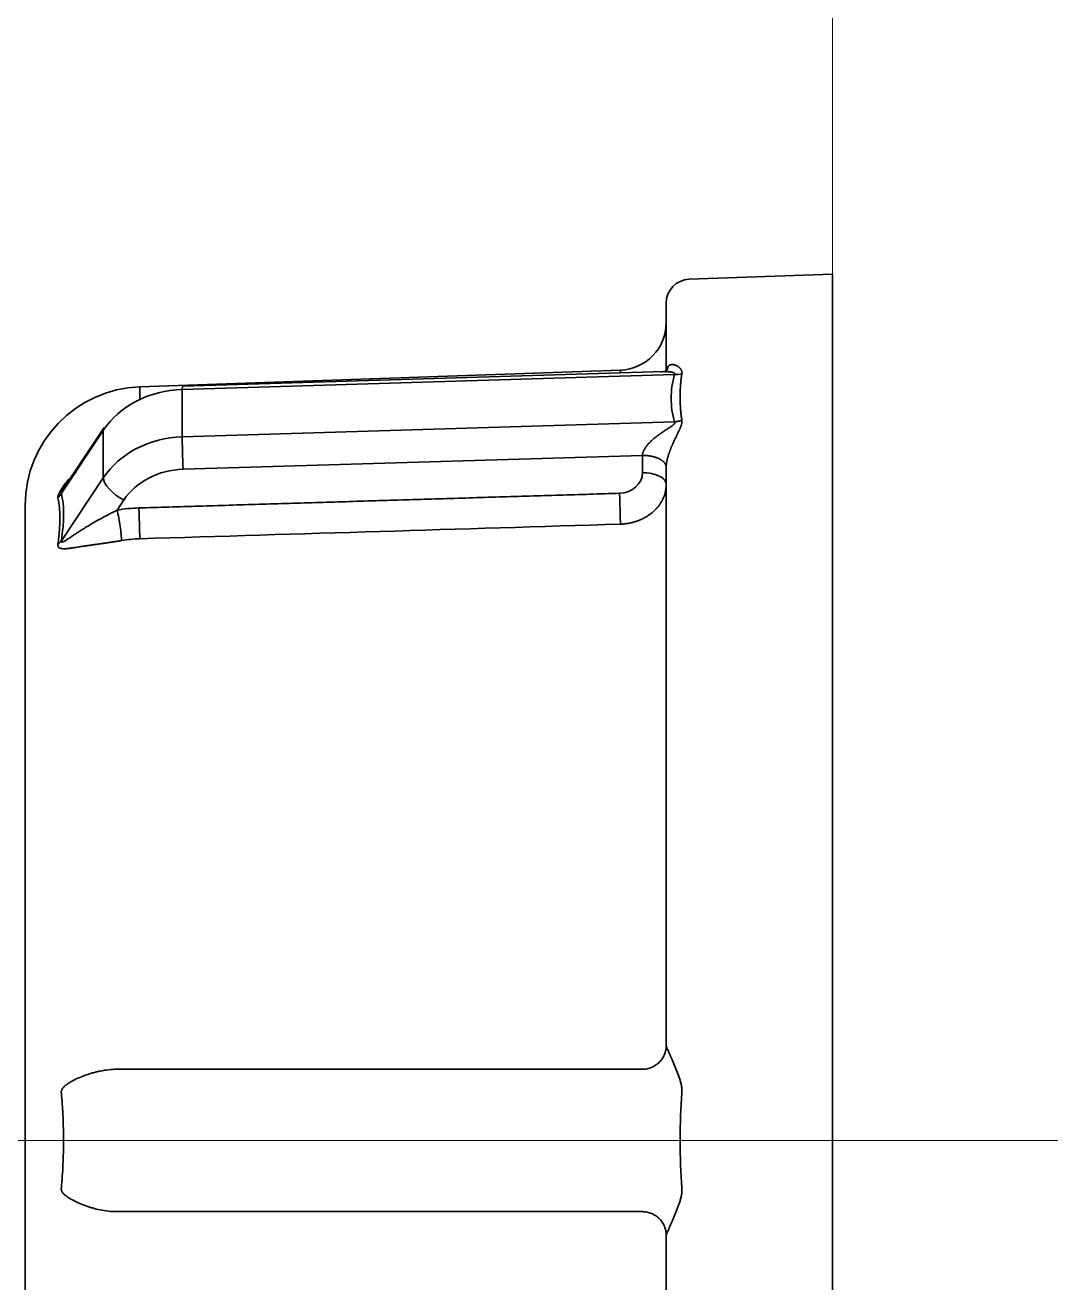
# Model space of a CAD drawing. Extents: x 6336 to 10269, y -393 to 3204.
# Drawn here: x 8161.07 to 8182.67, y 1339.03 to 1365.53 of the extents above; entities that cross this region are included whole.
import ezdxf

# ---------------------------------------------------------------- set-up
doc = ezdxf.new("R2010")
doc.units = 0
doc.header["$LTSCALE"] = 5
doc.layers.get('0').update_dxf_attribs({"linetype": 'CONTINUOUS', "lineweight": 0})
doc.layers.add('1', color=7, linetype='CONTINUOUS', true_color=0xffffff)

msp = doc.modelspace()

# ---------------------------------------------------------------- linework, layer by layer
at = {"color": 4}
for p, q in [((8178.073, 1392.026), (8178.073, 1292.026)), ((8128.073, 1342.026), (8228.073, 1342.026))]:
    msp.add_line(p, q, dxfattribs=at)
at = {"layer": '1', "color": 7, "linetype": 'Continuous', "lineweight": 35}
for p, q in [((8178.073, 1360.276), (8175.055, 1360.171)), ((8178.073, 1323.776), (8178.073, 1360.276)), ((8174.573, 1359.671), (8174.573, 1358.209)), ((8173.608, 1358.257), (8163.486, 1357.904)), ((8174.751, 1358.166), (8164.381, 1357.852)), ((8174.533, 1358.226), (8164.383, 1357.919)), ((8173.608, 1358.257), (8173.608, 1358.198)), ((8163.486, 1357.904), (8163.486, 1357.638)), ((8164.383, 1357.919), (8164.381, 1357.852)), ((8164.381, 1357.852), (8164.381, 1356.852)), ((8164.381, 1356.852), (8174.751, 1357.166)), ((8162.736, 1357.048), (8161.823, 1355.678)), ((8161.835, 1355.662), (8162.719, 1356.987)), ((8162.736, 1357.048), (8162.719, 1356.987)), ((8162.719, 1356.987), (8162.719, 1355.987)), ((8174.073, 1356.462), (8164.398, 1356.169)), ((8174.073, 1356.462), (8174.073, 1356.098)), ((8174.573, 1344.026), (8174.573, 1356.209)), ((8162.719, 1355.987), (8161.835, 1354.661)), ((8163.152, 1355.521), (8163.01, 1355.309)), ((8161.073, 1355.406), (8161.073, 1328.647)), ((8163.085, 1343.526), (8163.01, 1343.526)), ((8163.085, 1343.526), (8163.152, 1343.526)), ((8163.152, 1343.526), (8164.398, 1343.526)), ((8164.398, 1343.526), (8174.073, 1343.526)), ((8163.01, 1340.526), (8163.085, 1340.526)), ((8163.085, 1340.526), (8163.152, 1340.526)), ((8164.398, 1340.526), (8163.152, 1340.526)), ((8174.073, 1340.526), (8164.398, 1340.526)), ((8174.573, 1327.844), (8174.573, 1340.026))]:
    msp.add_line(p, q, dxfattribs=at)
for centre, radius, start, end in [((8175.073, 1359.671), 0.5, 92, 180), ((8173.573, 1359.257), 1, 272, 0), ((8163.573, 1355.406), 2.5, 92, 180)]:
    msp.add_arc(centre, radius, start, end, dxfattribs=at)
for centre, major_axis, ratio, start_param, end_param in [((8164.451, 1356.121), (2, 0), 0.866025, 1.605703, 2.617994), ((8164.451, 1355.121), (-2, 0), 0.866025, -1.53589, -0.523599), ((8164.398, 1356.419), (-0.015, 0.5), 0.01745, 0.523335, 2.094131), ((8164.451, 1354.871), (1.5, 0), 0.866025, 1.605703, 2.617994), ((8173.571, 1356.096), (-0.502, 0), 0.866025, 1.608928, 3.145366), ((8163.152, 1355.771), (-0.416, 0.277), 0.433013, 0.281035, 1.851831), ((8161.402, 1355.878), (0.483, 0.129), 0.931738, -1.000485, -0.759353), ((8159.131, 1351.105), (2.46, 4.919), 0.25, -0.646485, -0.28081), ((8163.573, 1352.774), (2.98, 0), 0.866025, 1.606008, 1.760837), ((8161.401, 1354.878), (-0.495, 0.073), 0.76974, 2.498206, 2.739037)]:
    msp.add_ellipse(centre, major_axis=major_axis, ratio=ratio, start_param=start_param, end_param=end_param, dxfattribs=at)
for points, knots in [([(8174.751, 1358.166), (8174.752, 1358.167), (8174.754, 1358.17), (8174.755, 1358.174), (8174.755, 1358.179), (8174.754, 1358.183), (8174.752, 1358.187), (8174.749, 1358.191), (8174.745, 1358.194), (8174.74, 1358.198), (8174.734, 1358.201), (8174.727, 1358.205), (8174.716, 1358.209), (8174.699, 1358.214), (8174.675, 1358.218), (8174.647, 1358.222), (8174.62, 1358.225), (8174.595, 1358.226), (8174.569, 1358.227), (8174.534, 1358.226), (8174.493, 1358.224), (8174.464, 1358.222), (8174.451, 1358.22)], [0, 0, 0, 0, 0.019467, 0.038875, 0.058495, 0.078591, 0.099408, 0.121167, 0.144061, 0.168257, 0.193896, 0.221096, 0.249957, 0.311815, 0.383683, 0.465873, 0.558591, 0.601487, 0.670996, 0.767119, 0.889855, 1, 1, 1, 1]), ([(8174.615, 1358.34), (8174.61, 1358.306), (8174.593, 1358.261), (8174.554, 1358.23), (8174.539, 1358.222)], [0, 0, 0, 0, 0.610679, 1, 1, 1, 1]), ([(8174.573, 1358.209), (8174.573, 1358.211), (8174.573, 1358.215), (8174.573, 1358.221), (8174.573, 1358.226), (8174.574, 1358.232), (8174.574, 1358.238), (8174.575, 1358.243), (8174.576, 1358.249), (8174.576, 1358.254), (8174.577, 1358.26), (8174.578, 1358.265), (8174.579, 1358.27), (8174.581, 1358.275), (8174.582, 1358.28), (8174.583, 1358.285), (8174.585, 1358.29), (8174.587, 1358.294), (8174.589, 1358.299), (8174.59, 1358.303), (8174.592, 1358.307), (8174.595, 1358.311), (8174.597, 1358.315), (8174.599, 1358.319), (8174.602, 1358.323), (8174.604, 1358.327), (8174.607, 1358.33), (8174.61, 1358.334), (8174.613, 1358.337), (8174.616, 1358.34), (8174.619, 1358.343), (8174.622, 1358.346), (8174.625, 1358.349), (8174.629, 1358.352), (8174.632, 1358.354), (8174.636, 1358.357), (8174.639, 1358.359), (8174.643, 1358.361), (8174.647, 1358.363), (8174.651, 1358.365), (8174.656, 1358.366), (8174.66, 1358.368), (8174.664, 1358.369), (8174.669, 1358.37), (8174.673, 1358.371), (8174.678, 1358.372), (8174.683, 1358.373), (8174.687, 1358.373), (8174.692, 1358.374), (8174.697, 1358.374), (8174.703, 1358.374), (8174.708, 1358.374), (8174.711, 1358.374), (8174.713, 1358.373)], [0, 0, 0, 0, 0.013654, 0.027422, 0.041315, 0.055343, 0.069517, 0.083846, 0.098341, 0.113012, 0.127866, 0.142913, 0.158162, 0.173621, 0.189297, 0.205199, 0.221334, 0.237708, 0.254329, 0.271203, 0.288336, 0.305735, 0.323404, 0.34135, 0.359577, 0.378091, 0.396897, 0.415998, 0.435401, 0.455107, 0.475123, 0.495452, 0.516097, 0.537061, 0.55835, 0.579964, 0.601909, 0.624187, 0.6468, 0.669751, 0.693044, 0.716681, 0.740663, 0.764994, 0.789676, 0.814711, 0.8401, 0.865847, 0.891953, 0.918419, 0.945248, 0.972441, 1, 1, 1, 1]), ([(8174.713, 1358.373), (8174.715, 1358.373), (8174.72, 1358.373), (8174.727, 1358.372), (8174.733, 1358.371), (8174.74, 1358.369), (8174.747, 1358.368), (8174.754, 1358.366), (8174.761, 1358.364), (8174.767, 1358.361), (8174.774, 1358.359), (8174.781, 1358.356), (8174.788, 1358.353), (8174.795, 1358.349), (8174.801, 1358.346), (8174.808, 1358.342), (8174.815, 1358.338), (8174.821, 1358.334), (8174.828, 1358.329), (8174.836, 1358.324), (8174.844, 1358.317), (8174.853, 1358.309), (8174.861, 1358.301), (8174.869, 1358.293), (8174.876, 1358.284), (8174.882, 1358.275), (8174.888, 1358.266), (8174.893, 1358.257), (8174.897, 1358.247), (8174.9, 1358.238), (8174.902, 1358.228), (8174.904, 1358.218), (8174.905, 1358.209), (8174.905, 1358.199), (8174.905, 1358.189), (8174.904, 1358.182), (8174.903, 1358.179)], [0, 0, 0, 0, 0.025194, 0.050444, 0.075752, 0.10112, 0.12655, 0.152044, 0.177602, 0.203227, 0.228921, 0.254685, 0.280521, 0.306431, 0.332416, 0.358477, 0.384617, 0.410837, 0.437139, 0.463524, 0.503498, 0.542512, 0.580583, 0.617728, 0.653966, 0.689317, 0.723804, 0.75745, 0.790283, 0.822331, 0.853623, 0.884193, 0.914077, 0.943312, 0.971938, 1, 1, 1, 1]), ([(8174.903, 1358.179), (8174.902, 1358.172), (8174.899, 1358.157), (8174.896, 1358.134), (8174.892, 1358.111), (8174.889, 1358.088), (8174.886, 1358.065), (8174.884, 1358.041), (8174.881, 1358.017), (8174.879, 1357.992), (8174.877, 1357.968), (8174.875, 1357.942), (8174.873, 1357.917), (8174.872, 1357.891), (8174.87, 1357.865), (8174.869, 1357.839), (8174.868, 1357.812), (8174.868, 1357.785), (8174.867, 1357.757), (8174.867, 1357.73), (8174.867, 1357.695), (8174.867, 1357.653), (8174.868, 1357.605), (8174.869, 1357.558), (8174.871, 1357.511), (8174.874, 1357.465), (8174.877, 1357.42), (8174.881, 1357.376), (8174.886, 1357.332), (8174.891, 1357.289), (8174.897, 1357.246), (8174.901, 1357.218), (8174.903, 1357.204)], [0, 0, 0, 0, 0.023767, 0.047813, 0.072139, 0.096746, 0.121634, 0.146804, 0.172257, 0.197993, 0.224014, 0.25032, 0.276911, 0.303788, 0.330952, 0.358404, 0.386144, 0.414172, 0.44249, 0.471098, 0.499996, 0.549727, 0.598592, 0.646596, 0.693742, 0.740031, 0.785469, 0.830058, 0.873802, 0.916704, 0.958769, 1, 1, 1, 1]), ([(8174.073, 1356.462), (8174.073, 1356.466), (8174.074, 1356.475), (8174.076, 1356.488), (8174.078, 1356.501), (8174.082, 1356.515), (8174.087, 1356.529), (8174.092, 1356.543), (8174.098, 1356.558), (8174.105, 1356.572), (8174.113, 1356.587), (8174.122, 1356.602), (8174.132, 1356.618), (8174.142, 1356.633), (8174.153, 1356.649), (8174.173, 1356.675), (8174.205, 1356.712), (8174.253, 1356.76), (8174.308, 1356.811), (8174.366, 1356.858), (8174.428, 1356.904), (8174.484, 1356.943), (8174.534, 1356.977), (8174.569, 1357), (8174.595, 1357.017), (8174.62, 1357.033), (8174.647, 1357.05), (8174.676, 1357.069), (8174.699, 1357.086), (8174.715, 1357.098), (8174.723, 1357.106), (8174.727, 1357.11), (8174.731, 1357.113), (8174.734, 1357.116), (8174.738, 1357.12), (8174.74, 1357.123), (8174.743, 1357.126), (8174.745, 1357.129), (8174.748, 1357.132), (8174.749, 1357.135), (8174.751, 1357.138), (8174.752, 1357.141), (8174.753, 1357.144), (8174.754, 1357.147), (8174.755, 1357.149), (8174.755, 1357.152), (8174.755, 1357.154), (8174.755, 1357.157), (8174.754, 1357.159), (8174.753, 1357.161), (8174.752, 1357.164), (8174.751, 1357.165), (8174.751, 1357.166)], [0, 0, 0, 0, 0.013508, 0.027194, 0.0411, 0.055267, 0.069734, 0.084537, 0.099711, 0.115286, 0.131293, 0.147757, 0.164703, 0.182154, 0.200131, 0.218653, 0.273154, 0.334865, 0.404004, 0.480725, 0.541811, 0.620938, 0.673242, 0.714195, 0.743796, 0.762045, 0.801571, 0.83659, 0.86719, 0.893501, 0.899742, 0.9058, 0.911681, 0.917391, 0.922934, 0.928316, 0.933545, 0.938627, 0.94357, 0.948382, 0.953073, 0.957654, 0.962133, 0.966523, 0.970836, 0.975085, 0.979282, 0.983443, 0.98758, 0.991709, 0.995844, 1, 1, 1, 1]), ([(8174.903, 1357.204), (8174.904, 1357.202), (8174.904, 1357.199), (8174.905, 1357.193), (8174.905, 1357.187), (8174.905, 1357.181), (8174.905, 1357.175), (8174.905, 1357.168), (8174.905, 1357.162), (8174.904, 1357.155), (8174.903, 1357.149), (8174.902, 1357.142), (8174.901, 1357.135), (8174.899, 1357.128), (8174.898, 1357.12), (8174.896, 1357.113), (8174.894, 1357.105), (8174.891, 1357.098), (8174.889, 1357.09), (8174.886, 1357.082), (8174.883, 1357.074), (8174.88, 1357.065), (8174.877, 1357.057), (8174.874, 1357.048), (8174.87, 1357.039), (8174.866, 1357.03), (8174.862, 1357.021), (8174.858, 1357.012), (8174.854, 1357.002), (8174.849, 1356.992), (8174.844, 1356.982), (8174.839, 1356.972), (8174.832, 1356.957), (8174.823, 1356.938), (8174.811, 1356.914), (8174.799, 1356.889), (8174.787, 1356.864), (8174.774, 1356.839), (8174.762, 1356.814), (8174.75, 1356.788), (8174.737, 1356.762), (8174.725, 1356.736), (8174.717, 1356.718), (8174.713, 1356.709)], [0, 0, 0, 0, 0.014414, 0.028974, 0.043684, 0.058551, 0.073581, 0.088779, 0.104152, 0.119704, 0.13544, 0.151365, 0.167484, 0.183801, 0.200322, 0.217049, 0.233988, 0.251142, 0.268514, 0.286109, 0.303929, 0.321979, 0.34026, 0.358778, 0.377533, 0.39653, 0.41577, 0.435257, 0.454992, 0.474978, 0.495218, 0.515714, 0.536467, 0.583885, 0.63104, 0.677944, 0.724604, 0.77103, 0.817232, 0.86322, 0.909004, 0.954594, 1, 1, 1, 1]), ([(8174.713, 1356.709), (8174.711, 1356.703), (8174.706, 1356.693), (8174.7, 1356.678), (8174.693, 1356.663), (8174.687, 1356.648), (8174.681, 1356.633), (8174.675, 1356.618), (8174.669, 1356.603), (8174.663, 1356.589), (8174.658, 1356.574), (8174.652, 1356.56), (8174.647, 1356.546), (8174.642, 1356.531), (8174.637, 1356.518), (8174.633, 1356.504), (8174.628, 1356.49), (8174.624, 1356.477), (8174.62, 1356.464), (8174.616, 1356.45), (8174.612, 1356.437), (8174.608, 1356.425), (8174.605, 1356.412), (8174.601, 1356.4), (8174.598, 1356.387), (8174.595, 1356.375), (8174.593, 1356.363), (8174.59, 1356.352), (8174.588, 1356.34), (8174.586, 1356.329), (8174.584, 1356.318), (8174.582, 1356.307), (8174.58, 1356.296), (8174.578, 1356.285), (8174.577, 1356.275), (8174.576, 1356.265), (8174.575, 1356.255), (8174.574, 1356.245), (8174.574, 1356.236), (8174.573, 1356.227), (8174.573, 1356.217), (8174.573, 1356.212), (8174.573, 1356.209)], [0, 0, 0, 0, 0.035073, 0.069552, 0.103441, 0.136743, 0.169461, 0.201601, 0.233165, 0.264159, 0.294588, 0.324455, 0.353767, 0.382529, 0.410747, 0.438426, 0.465574, 0.492197, 0.518301, 0.543896, 0.568988, 0.593586, 0.6177, 0.641338, 0.66451, 0.687227, 0.7095, 0.731341, 0.752762, 0.773776, 0.794397, 0.81464, 0.834519, 0.854051, 0.873253, 0.892142, 0.910736, 0.929056, 0.947121, 0.964952, 0.982571, 1, 1, 1, 1]), ([(8174.426, 1356.388), (8174.424, 1356.389), (8174.418, 1356.392), (8174.41, 1356.396), (8174.401, 1356.4), (8174.393, 1356.403), (8174.384, 1356.407), (8174.376, 1356.41), (8174.367, 1356.413), (8174.359, 1356.416), (8174.35, 1356.419), (8174.342, 1356.422), (8174.333, 1356.425), (8174.325, 1356.427), (8174.317, 1356.429), (8174.308, 1356.432), (8174.3, 1356.434), (8174.292, 1356.436), (8174.284, 1356.438), (8174.276, 1356.44), (8174.268, 1356.441), (8174.261, 1356.443), (8174.253, 1356.444), (8174.246, 1356.446), (8174.238, 1356.447), (8174.231, 1356.448), (8174.224, 1356.45), (8174.217, 1356.451), (8174.21, 1356.452), (8174.203, 1356.453), (8174.197, 1356.453), (8174.191, 1356.454), (8174.184, 1356.455), (8174.178, 1356.456), (8174.172, 1356.456), (8174.167, 1356.457), (8174.161, 1356.457), (8174.156, 1356.458), (8174.15, 1356.458), (8174.145, 1356.459), (8174.14, 1356.459), (8174.136, 1356.459), (8174.131, 1356.46), (8174.127, 1356.46), (8174.122, 1356.46), (8174.118, 1356.46), (8174.114, 1356.461), (8174.111, 1356.461), (8174.107, 1356.461), (8174.104, 1356.461), (8174.1, 1356.461), (8174.097, 1356.461), (8174.095, 1356.461), (8174.092, 1356.461), (8174.089, 1356.461), (8174.087, 1356.462), (8174.085, 1356.462), (8174.083, 1356.462), (8174.081, 1356.462), (8174.08, 1356.462), (8174.078, 1356.462), (8174.077, 1356.462), (8174.076, 1356.462), (8174.075, 1356.462), (8174.074, 1356.462), (8174.074, 1356.462), (8174.073, 1356.462), (8174.073, 1356.462), (8174.073, 1356.462)], [0, 0, 0, 0, 0.02978, 0.05911, 0.087989, 0.116419, 0.144399, 0.171928, 0.199008, 0.225637, 0.251816, 0.277545, 0.302824, 0.327653, 0.352032, 0.375961, 0.399439, 0.422468, 0.445046, 0.467175, 0.488853, 0.510081, 0.530859, 0.551187, 0.571065, 0.590493, 0.60947, 0.627998, 0.646075, 0.663703, 0.68088, 0.697607, 0.713884, 0.729711, 0.745088, 0.760015, 0.774491, 0.788518, 0.802094, 0.81522, 0.827897, 0.840123, 0.851899, 0.863225, 0.8741, 0.884526, 0.894502, 0.904027, 0.913102, 0.921728, 0.929903, 0.937628, 0.944903, 0.951728, 0.958102, 0.964027, 0.969502, 0.974526, 0.979101, 0.983225, 0.986899, 0.990124, 0.992898, 0.995222, 0.997097, 0.998521, 0.999497, 1, 1, 1, 1]), ([(8174.573, 1356.209), (8174.573, 1356.209), (8174.573, 1356.209), (8174.573, 1356.21), (8174.573, 1356.212), (8174.573, 1356.213), (8174.573, 1356.215), (8174.573, 1356.218), (8174.572, 1356.22), (8174.572, 1356.223), (8174.572, 1356.227), (8174.571, 1356.23), (8174.571, 1356.234), (8174.57, 1356.239), (8174.569, 1356.243), (8174.567, 1356.248), (8174.565, 1356.253), (8174.563, 1356.259), (8174.561, 1356.265), (8174.558, 1356.271), (8174.555, 1356.278), (8174.551, 1356.284), (8174.546, 1356.291), (8174.541, 1356.299), (8174.535, 1356.306), (8174.529, 1356.314), (8174.521, 1356.322), (8174.513, 1356.33), (8174.504, 1356.338), (8174.494, 1356.346), (8174.482, 1356.355), (8174.47, 1356.363), (8174.457, 1356.371), (8174.442, 1356.38), (8174.432, 1356.385), (8174.426, 1356.388)], [0, 0, 0, 0, 0.002611, 0.00694, 0.012997, 0.020783, 0.0303, 0.041547, 0.054527, 0.069238, 0.085681, 0.103857, 0.123764, 0.145404, 0.168776, 0.19388, 0.220716, 0.249285, 0.279587, 0.31162, 0.345386, 0.380884, 0.418115, 0.457078, 0.497773, 0.540201, 0.58436, 0.630253, 0.677877, 0.727234, 0.778323, 0.831144, 0.885697, 0.941982, 1, 1, 1, 1]), ([(8162.153, 1356.117), (8162.139, 1356.101), (8162.112, 1356.07), (8162.074, 1356.025), (8162.041, 1355.984), (8162.013, 1355.949), (8161.989, 1355.918), (8161.969, 1355.892), (8161.95, 1355.866), (8161.933, 1355.842), (8161.916, 1355.819), (8161.901, 1355.797), (8161.89, 1355.78), (8161.883, 1355.769), (8161.879, 1355.763), (8161.876, 1355.757), (8161.872, 1355.751), (8161.868, 1355.745), (8161.865, 1355.74), (8161.862, 1355.734), (8161.859, 1355.729), (8161.856, 1355.724), (8161.854, 1355.72), (8161.851, 1355.715), (8161.849, 1355.711), (8161.847, 1355.706), (8161.845, 1355.702), (8161.843, 1355.698), (8161.841, 1355.695), (8161.84, 1355.691), (8161.838, 1355.688), (8161.837, 1355.685), (8161.836, 1355.682), (8161.835, 1355.679), (8161.834, 1355.677), (8161.834, 1355.674), (8161.833, 1355.672), (8161.833, 1355.67), (8161.833, 1355.668), (8161.833, 1355.666), (8161.833, 1355.665), (8161.834, 1355.664), (8161.834, 1355.662), (8161.835, 1355.662), (8161.835, 1355.662)], [0, 0, 0, 0, 0.106515, 0.20752, 0.296917, 0.374724, 0.433794, 0.490021, 0.543423, 0.594018, 0.64183, 0.686886, 0.729216, 0.742081, 0.754581, 0.766721, 0.778504, 0.789937, 0.801025, 0.811774, 0.82219, 0.832281, 0.842055, 0.85152, 0.860687, 0.869566, 0.87817, 0.88651, 0.894602, 0.90246, 0.910103, 0.917548, 0.924815, 0.931926, 0.938905, 0.945774, 0.952561, 0.959291, 0.965991, 0.972688, 0.979411, 0.986187, 0.993041, 1, 1, 1, 1]), ([(8161.775, 1355.636), (8161.775, 1355.638), (8161.777, 1355.641), (8161.779, 1355.647), (8161.781, 1355.653), (8161.784, 1355.659), (8161.787, 1355.665), (8161.79, 1355.671), (8161.793, 1355.678), (8161.797, 1355.685), (8161.801, 1355.692), (8161.805, 1355.699), (8161.809, 1355.707), (8161.813, 1355.715), (8161.818, 1355.723), (8161.823, 1355.731), (8161.828, 1355.74), (8161.833, 1355.748), (8161.839, 1355.757), (8161.845, 1355.766), (8161.851, 1355.776), (8161.857, 1355.785), (8161.864, 1355.795), (8161.878, 1355.815), (8161.899, 1355.845), (8161.931, 1355.886), (8161.964, 1355.927), (8161.987, 1355.953), (8161.998, 1355.966)], [0, 0, 0, 0, 0.018261, 0.03694, 0.056055, 0.075619, 0.095648, 0.116155, 0.137152, 0.158651, 0.180663, 0.203197, 0.226264, 0.249872, 0.274029, 0.298743, 0.324021, 0.34987, 0.376297, 0.403306, 0.430905, 0.459097, 0.487888, 0.517283, 0.636143, 0.758225, 0.88379, 1, 1, 1, 1]), ([(8174.573, 1355.848), (8174.573, 1355.839), (8174.573, 1355.822), (8174.571, 1355.797), (8174.569, 1355.772), (8174.566, 1355.747), (8174.562, 1355.722), (8174.557, 1355.698), (8174.551, 1355.674), (8174.545, 1355.651), (8174.538, 1355.628), (8174.53, 1355.605), (8174.521, 1355.582), (8174.512, 1355.56), (8174.502, 1355.538), (8174.491, 1355.517), (8174.48, 1355.496), (8174.469, 1355.476), (8174.456, 1355.456), (8174.443, 1355.436), (8174.43, 1355.417), (8174.416, 1355.399), (8174.402, 1355.38), (8174.387, 1355.363), (8174.372, 1355.346), (8174.357, 1355.329), (8174.341, 1355.312), (8174.324, 1355.297), (8174.308, 1355.281), (8174.291, 1355.266), (8174.274, 1355.252), (8174.257, 1355.238), (8174.239, 1355.225), (8174.221, 1355.212), (8174.203, 1355.199), (8174.185, 1355.187), (8174.167, 1355.176), (8174.148, 1355.165), (8174.13, 1355.154), (8174.111, 1355.144), (8174.092, 1355.134), (8174.074, 1355.125), (8174.055, 1355.116), (8174.036, 1355.107), (8174.017, 1355.099), (8173.998, 1355.092), (8173.979, 1355.084), (8173.961, 1355.077), (8173.942, 1355.071), (8173.923, 1355.065), (8173.905, 1355.059), (8173.886, 1355.054), (8173.868, 1355.049), (8173.849, 1355.044), (8173.831, 1355.04), (8173.813, 1355.036), (8173.795, 1355.033), (8173.777, 1355.029), (8173.759, 1355.026), (8173.742, 1355.024), (8173.724, 1355.021), (8173.707, 1355.019), (8173.69, 1355.017), (8173.673, 1355.016), (8173.657, 1355.014), (8173.64, 1355.013), (8173.624, 1355.013), (8173.613, 1355.012), (8173.608, 1355.012)], [0, 0, 0, 0, 0.019871, 0.039597, 0.059177, 0.078612, 0.097901, 0.117045, 0.136044, 0.154897, 0.173605, 0.192167, 0.210585, 0.228856, 0.246983, 0.264964, 0.2828, 0.30049, 0.318036, 0.335436, 0.35269, 0.3698, 0.386764, 0.403583, 0.420257, 0.436785, 0.453169, 0.469407, 0.4855, 0.501447, 0.51725, 0.532907, 0.54842, 0.563787, 0.579009, 0.594086, 0.609018, 0.623804, 0.638446, 0.652943, 0.667294, 0.681501, 0.695562, 0.709479, 0.72325, 0.736876, 0.750358, 0.763694, 0.776886, 0.789932, 0.802834, 0.815591, 0.828202, 0.840669, 0.852991, 0.865168, 0.8772, 0.889088, 0.90083, 0.912428, 0.923881, 0.93519, 0.946353, 0.957372, 0.968246, 0.978975, 0.98956, 1, 1, 1, 1]), ([(8161.764, 1355.569), (8161.763, 1355.57), (8161.763, 1355.572), (8161.763, 1355.575), (8161.762, 1355.579), (8161.762, 1355.583), (8161.763, 1355.586), (8161.763, 1355.591), (8161.763, 1355.595), (8161.764, 1355.599), (8161.765, 1355.604), (8161.766, 1355.609), (8161.767, 1355.614), (8161.769, 1355.619), (8161.771, 1355.625), (8161.772, 1355.63), (8161.774, 1355.634), (8161.775, 1355.636)], [0, 0, 0, 0, 0.064702, 0.129405, 0.194175, 0.259079, 0.324181, 0.389548, 0.455244, 0.521332, 0.587875, 0.654933, 0.722568, 0.790836, 0.859794, 0.929498, 1, 1, 1, 1]), ([(8161.775, 1354.681), (8161.775, 1354.688), (8161.777, 1354.703), (8161.779, 1354.725), (8161.782, 1354.746), (8161.784, 1354.768), (8161.786, 1354.789), (8161.788, 1354.81), (8161.789, 1354.831), (8161.791, 1354.851), (8161.793, 1354.872), (8161.794, 1354.892), (8161.795, 1354.913), (8161.797, 1354.933), (8161.798, 1354.953), (8161.799, 1354.972), (8161.8, 1354.992), (8161.801, 1355.011), (8161.801, 1355.031), (8161.802, 1355.05), (8161.802, 1355.069), (8161.803, 1355.087), (8161.803, 1355.106), (8161.803, 1355.124), (8161.803, 1355.142), (8161.803, 1355.161), (8161.803, 1355.178), (8161.803, 1355.196), (8161.802, 1355.214), (8161.802, 1355.231), (8161.801, 1355.248), (8161.801, 1355.265), (8161.8, 1355.282), (8161.799, 1355.299), (8161.798, 1355.315), (8161.797, 1355.332), (8161.795, 1355.348), (8161.794, 1355.364), (8161.793, 1355.379), (8161.791, 1355.395), (8161.789, 1355.411), (8161.788, 1355.426), (8161.786, 1355.441), (8161.784, 1355.456), (8161.782, 1355.47), (8161.779, 1355.485), (8161.777, 1355.499), (8161.775, 1355.509), (8161.775, 1355.513)], [0, 0, 0, 0, 0.021779, 0.043552, 0.06532, 0.087084, 0.108843, 0.130598, 0.152348, 0.174095, 0.195839, 0.217578, 0.239315, 0.261049, 0.28278, 0.304509, 0.326236, 0.347961, 0.369684, 0.391405, 0.413126, 0.434845, 0.456564, 0.478282, 0.5, 0.521718, 0.543437, 0.565155, 0.586875, 0.608595, 0.630317, 0.65204, 0.673765, 0.695491, 0.71722, 0.738951, 0.760685, 0.782422, 0.804162, 0.825905, 0.847652, 0.869403, 0.891157, 0.912916, 0.93468, 0.956448, 0.978221, 1, 1, 1, 1]), ([(8173.608, 1355.012), (8173.608, 1355.048), (8173.607, 1355.093), (8173.605, 1355.195), (8173.604, 1355.252), (8173.6, 1355.371), (8173.599, 1355.432), (8173.595, 1355.551), (8173.592, 1355.609), (8173.59, 1355.662)], [0, 0, 0, 0, 0.25, 0.25, 0.5, 0.5, 0.75, 0.75, 1, 1, 1, 1]), ([(8161.835, 1354.661), (8161.834, 1354.659), (8161.834, 1354.655), (8161.833, 1354.65), (8161.833, 1354.646), (8161.834, 1354.642), (8161.835, 1354.639), (8161.838, 1354.636), (8161.84, 1354.635), (8161.844, 1354.634), (8161.848, 1354.634), (8161.853, 1354.634), (8161.858, 1354.636), (8161.865, 1354.638), (8161.872, 1354.641), (8161.879, 1354.644), (8161.892, 1354.651), (8161.913, 1354.663), (8161.942, 1354.68), (8161.975, 1354.7), (8162.006, 1354.721), (8162.036, 1354.74), (8162.063, 1354.758), (8162.091, 1354.777), (8162.123, 1354.798), (8162.157, 1354.821), (8162.194, 1354.846), (8162.233, 1354.872), (8162.272, 1354.897), (8162.308, 1354.919), (8162.339, 1354.939), (8162.365, 1354.955), (8162.391, 1354.97), (8162.417, 1354.986), (8162.443, 1355.001), (8162.468, 1355.016), (8162.493, 1355.031), (8162.519, 1355.045), (8162.543, 1355.059), (8162.568, 1355.073), (8162.592, 1355.087), (8162.616, 1355.1), (8162.64, 1355.114), (8162.664, 1355.126), (8162.687, 1355.139), (8162.71, 1355.152), (8162.732, 1355.164), (8162.754, 1355.176), (8162.776, 1355.187), (8162.798, 1355.199), (8162.819, 1355.21), (8162.84, 1355.221), (8162.86, 1355.232), (8162.88, 1355.242), (8162.9, 1355.252), (8162.919, 1355.262), (8162.938, 1355.272), (8162.957, 1355.282), (8162.975, 1355.291), (8162.993, 1355.3), (8163.004, 1355.306), (8163.01, 1355.309)], [0, 0, 0, 0, 0.004946, 0.009778, 0.014578, 0.019429, 0.024413, 0.029605, 0.035071, 0.040869, 0.047046, 0.053642, 0.06069, 0.068216, 0.076242, 0.084787, 0.093864, 0.120201, 0.149431, 0.181602, 0.216752, 0.239945, 0.264738, 0.291135, 0.319139, 0.348753, 0.38257, 0.416235, 0.449748, 0.48311, 0.504811, 0.526175, 0.547202, 0.567893, 0.588247, 0.608265, 0.627946, 0.647292, 0.666302, 0.684976, 0.703314, 0.721318, 0.738986, 0.756319, 0.773317, 0.789981, 0.80631, 0.822306, 0.837967, 0.853295, 0.86829, 0.882953, 0.897282, 0.91128, 0.924945, 0.93828, 0.951283, 0.963957, 0.9763, 0.988314, 1, 1, 1, 1]), ([(8163.468, 1355.354), (8163.47, 1355.301), (8163.472, 1355.244), (8163.476, 1355.124), (8163.478, 1355.063), (8163.481, 1354.945), (8163.483, 1354.888), (8163.485, 1354.786), (8163.485, 1354.741), (8163.486, 1354.704)], [0, 0, 0, 0, 0.25, 0.25, 0.5, 0.5, 0.75, 0.75, 1, 1, 1, 1]), ([(8161.775, 1354.528), (8161.774, 1354.529), (8161.772, 1354.531), (8161.77, 1354.535), (8161.769, 1354.538), (8161.767, 1354.542), (8161.766, 1354.546), (8161.765, 1354.551), (8161.764, 1354.555), (8161.763, 1354.56), (8161.763, 1354.565), (8161.762, 1354.569), (8161.762, 1354.575), (8161.763, 1354.58), (8161.763, 1354.585), (8161.763, 1354.589), (8161.764, 1354.591)], [0, 0, 0, 0, 0.07549, 0.15007, 0.223806, 0.296765, 0.369019, 0.440639, 0.511699, 0.582276, 0.652447, 0.72229, 0.791886, 0.861315, 0.93066, 1, 1, 1, 1]), ([(8163.104, 1354.666), (8163.098, 1354.666), (8163.087, 1354.664), (8163.07, 1354.661), (8163.053, 1354.658), (8163.036, 1354.655), (8163.018, 1354.652), (8163.001, 1354.65), (8162.984, 1354.647), (8162.967, 1354.644), (8162.95, 1354.641), (8162.933, 1354.639), (8162.916, 1354.636), (8162.898, 1354.633), (8162.881, 1354.631), (8162.864, 1354.628), (8162.847, 1354.626), (8162.83, 1354.623), (8162.812, 1354.621), (8162.795, 1354.618), (8162.778, 1354.616), (8162.761, 1354.613), (8162.744, 1354.61), (8162.727, 1354.608), (8162.71, 1354.606), (8162.692, 1354.603), (8162.675, 1354.601), (8162.658, 1354.598), (8162.641, 1354.596), (8162.624, 1354.593), (8162.607, 1354.591), (8162.59, 1354.588), (8162.573, 1354.586), (8162.556, 1354.584), (8162.539, 1354.581), (8162.522, 1354.579), (8162.505, 1354.576), (8162.488, 1354.574), (8162.471, 1354.572), (8162.454, 1354.569), (8162.438, 1354.567), (8162.421, 1354.564), (8162.404, 1354.562), (8162.387, 1354.56), (8162.371, 1354.557), (8162.354, 1354.555), (8162.337, 1354.552), (8162.308, 1354.548), (8162.266, 1354.542), (8162.215, 1354.534), (8162.166, 1354.526), (8162.121, 1354.519), (8162.078, 1354.513), (8162.039, 1354.507), (8162.001, 1354.502), (8161.965, 1354.498), (8161.931, 1354.495), (8161.899, 1354.494), (8161.876, 1354.494), (8161.858, 1354.496), (8161.847, 1354.497), (8161.836, 1354.498), (8161.826, 1354.5), (8161.817, 1354.502), (8161.809, 1354.504), (8161.801, 1354.507), (8161.794, 1354.51), (8161.788, 1354.514), (8161.783, 1354.518), (8161.778, 1354.522), (8161.776, 1354.526), (8161.775, 1354.528)], [0, 0, 0, 0, 0.009756, 0.019532, 0.029328, 0.039147, 0.048989, 0.058856, 0.06875, 0.078671, 0.088622, 0.098602, 0.108615, 0.11866, 0.128739, 0.138854, 0.149006, 0.159195, 0.169423, 0.179692, 0.190001, 0.200354, 0.21075, 0.221191, 0.231677, 0.242211, 0.252792, 0.263423, 0.274103, 0.284835, 0.295619, 0.306455, 0.317346, 0.328291, 0.339292, 0.350349, 0.361464, 0.372637, 0.38387, 0.395162, 0.406515, 0.41793, 0.429406, 0.440946, 0.45255, 0.464217, 0.47595, 0.487749, 0.527395, 0.565718, 0.602737, 0.638474, 0.672952, 0.7062, 0.738248, 0.771619, 0.804048, 0.835596, 0.86633, 0.880137, 0.893424, 0.906197, 0.918466, 0.930241, 0.941534, 0.952356, 0.962723, 0.972651, 0.982159, 0.991267, 1, 1, 1, 1]), ([(8174.426, 1343.673), (8174.45, 1343.696), (8174.47, 1343.721), (8174.507, 1343.776), (8174.522, 1343.805), (8174.547, 1343.865), (8174.557, 1343.896), (8174.57, 1343.961), (8174.573, 1343.993), (8174.573, 1344.026)], [0, 0, 0, 0, 0.25, 0.25, 0.5, 0.5, 0.75, 0.75, 1, 1, 1, 1]), ([(8174.573, 1344.026), (8174.573, 1344.025), (8174.573, 1344.022), (8174.575, 1344.015), (8174.577, 1344.011), (8174.58, 1344.001), (8174.583, 1343.996), (8174.588, 1343.983), (8174.59, 1343.976), (8174.6, 1343.955), (8174.606, 1343.938), (8174.618, 1343.912), (8174.622, 1343.903), (8174.63, 1343.885), (8174.634, 1343.875), (8174.646, 1343.846), (8174.655, 1343.826), (8174.673, 1343.785), (8174.682, 1343.764), (8174.711, 1343.699), (8174.73, 1343.653), (8174.769, 1343.561), (8174.788, 1343.514), (8174.825, 1343.418), (8174.843, 1343.369), (8174.867, 1343.293), (8174.874, 1343.268), (8174.887, 1343.216), (8174.893, 1343.189), (8174.901, 1343.136), (8174.904, 1343.109), (8174.906, 1343.055), (8174.906, 1343.028), (8174.903, 1343.001)], [0, 0, 0, 0, 0.03125, 0.03125, 0.0625, 0.0625, 0.09375, 0.09375, 0.125, 0.125, 0.1875, 0.1875, 0.21875, 0.21875, 0.25, 0.25, 0.3125, 0.3125, 0.375, 0.375, 0.5, 0.5, 0.625, 0.625, 0.75, 0.75, 0.8125, 0.8125, 0.875, 0.875, 0.9375, 0.9375, 1, 1, 1, 1]), ([(8174.073, 1343.526), (8174.106, 1343.526), (8174.138, 1343.529), (8174.203, 1343.542), (8174.234, 1343.552), (8174.294, 1343.577), (8174.323, 1343.592), (8174.378, 1343.629), (8174.403, 1343.649), (8174.426, 1343.673)], [0, 0, 0, 0, 0.25, 0.25, 0.5, 0.5, 0.75, 0.75, 1, 1, 1, 1]), ([(8163.01, 1343.526), (8162.948, 1343.526), (8162.887, 1343.522), (8162.769, 1343.509), (8162.711, 1343.5), (8162.626, 1343.483), (8162.599, 1343.477), (8162.544, 1343.463), (8162.516, 1343.456), (8162.436, 1343.433), (8162.384, 1343.417), (8162.283, 1343.38), (8162.233, 1343.36), (8162.138, 1343.318), (8162.091, 1343.295), (8162.024, 1343.256), (8162.002, 1343.243), (8161.959, 1343.214), (8161.938, 1343.199), (8161.907, 1343.173), (8161.897, 1343.164), (8161.878, 1343.144), (8161.869, 1343.133), (8161.856, 1343.115), (8161.852, 1343.109), (8161.844, 1343.095), (8161.841, 1343.087), (8161.837, 1343.075), (8161.836, 1343.07), (8161.834, 1343.062), (8161.833, 1343.057), (8161.833, 1343.048), (8161.833, 1343.044), (8161.833, 1343.035), (8161.834, 1343.03), (8161.835, 1343.026)], [0, 0, 0, 0, 0.125, 0.125, 0.25, 0.25, 0.3125, 0.3125, 0.375, 0.375, 0.5, 0.5, 0.625, 0.625, 0.75, 0.75, 0.8125, 0.8125, 0.875, 0.875, 0.90625, 0.90625, 0.9375, 0.9375, 0.953125, 0.953125, 0.96875, 0.96875, 0.976563, 0.976563, 0.984375, 0.984375, 0.992188, 0.992188, 1, 1, 1, 1]), ([(8161.835, 1343.026), (8161.843, 1342.943), (8161.85, 1342.86), (8161.858, 1342.735), (8161.861, 1342.693), (8161.866, 1342.609), (8161.868, 1342.567), (8161.877, 1342.358), (8161.881, 1342.191), (8161.881, 1341.858), (8161.877, 1341.691), (8161.862, 1341.358), (8161.851, 1341.192), (8161.835, 1341.026)], [0, 0, 0, 0, 0.125, 0.125, 0.1875, 0.1875, 0.25, 0.25, 0.5, 0.5, 0.75, 0.75, 1, 1, 1, 1]), ([(8174.903, 1343.001), (8174.896, 1342.92), (8174.891, 1342.839), (8174.882, 1342.676), (8174.878, 1342.595), (8174.87, 1342.351), (8174.867, 1342.189), (8174.867, 1341.863), (8174.87, 1341.701), (8174.878, 1341.457), (8174.882, 1341.376), (8174.891, 1341.214), (8174.896, 1341.132), (8174.903, 1341.051)], [0, 0, 0, 0, 0.125, 0.125, 0.25, 0.25, 0.5, 0.5, 0.75, 0.75, 0.875, 0.875, 1, 1, 1, 1]), ([(8161.835, 1341.026), (8161.834, 1341.022), (8161.833, 1341.017), (8161.833, 1341.008), (8161.833, 1341.004), (8161.834, 1340.995), (8161.834, 1340.99), (8161.836, 1340.981), (8161.837, 1340.977), (8161.841, 1340.965), (8161.844, 1340.957), (8161.852, 1340.943), (8161.856, 1340.936), (8161.869, 1340.918), (8161.879, 1340.907), (8161.898, 1340.888), (8161.908, 1340.879), (8161.938, 1340.853), (8161.959, 1340.838), (8162.002, 1340.809), (8162.024, 1340.796), (8162.092, 1340.758), (8162.138, 1340.735), (8162.234, 1340.692), (8162.283, 1340.672), (8162.359, 1340.645), (8162.385, 1340.636), (8162.437, 1340.619), (8162.463, 1340.611), (8162.543, 1340.588), (8162.598, 1340.575), (8162.711, 1340.552), (8162.768, 1340.543), (8162.887, 1340.53), (8162.948, 1340.526), (8163.01, 1340.526)], [0, 0, 0, 0, 0.007812, 0.007812, 0.015625, 0.015625, 0.023437, 0.023437, 0.03125, 0.03125, 0.046875, 0.046875, 0.0625, 0.0625, 0.09375, 0.09375, 0.125, 0.125, 0.1875, 0.1875, 0.25, 0.25, 0.375, 0.375, 0.5, 0.5, 0.5625, 0.5625, 0.625, 0.625, 0.75, 0.75, 0.875, 0.875, 1, 1, 1, 1]), ([(8174.903, 1341.051), (8174.906, 1341.024), (8174.906, 1340.997), (8174.904, 1340.943), (8174.901, 1340.916), (8174.893, 1340.863), (8174.887, 1340.837), (8174.874, 1340.785), (8174.867, 1340.76), (8174.851, 1340.709), (8174.843, 1340.684), (8174.825, 1340.635), (8174.816, 1340.61), (8174.788, 1340.538), (8174.769, 1340.491), (8174.73, 1340.399), (8174.711, 1340.353), (8174.682, 1340.288), (8174.673, 1340.267), (8174.655, 1340.226), (8174.646, 1340.206), (8174.629, 1340.167), (8174.621, 1340.149), (8174.606, 1340.114), (8174.6, 1340.098), (8174.591, 1340.076), (8174.588, 1340.069), (8174.583, 1340.057), (8174.581, 1340.051), (8174.577, 1340.041), (8174.575, 1340.037), (8174.573, 1340.03), (8174.573, 1340.028), (8174.573, 1340.026)], [0, 0, 0, 0, 0.0625, 0.0625, 0.125, 0.125, 0.1875, 0.1875, 0.25, 0.25, 0.3125, 0.3125, 0.375, 0.375, 0.5, 0.5, 0.625, 0.625, 0.6875, 0.6875, 0.75, 0.75, 0.8125, 0.8125, 0.875, 0.875, 0.90625, 0.90625, 0.9375, 0.9375, 0.96875, 0.96875, 1, 1, 1, 1]), ([(8174.426, 1340.38), (8174.403, 1340.403), (8174.378, 1340.424), (8174.323, 1340.46), (8174.294, 1340.476), (8174.234, 1340.501), (8174.203, 1340.51), (8174.138, 1340.523), (8174.106, 1340.526), (8174.073, 1340.526)], [0, 0, 0, 0, 0.25, 0.25, 0.5, 0.5, 0.75, 0.75, 1, 1, 1, 1]), ([(8174.573, 1340.026), (8174.573, 1340.059), (8174.57, 1340.092), (8174.557, 1340.156), (8174.547, 1340.187), (8174.522, 1340.248), (8174.507, 1340.277), (8174.47, 1340.331), (8174.45, 1340.357), (8174.426, 1340.38)], [0, 0, 0, 0, 0.25, 0.25, 0.5, 0.5, 0.75, 0.75, 1, 1, 1, 1])]:
    msp.add_open_spline(points, degree=3, knots=knots, dxfattribs=at)
for points, degree in [([(8174.751, 1357.166), (8174.697, 1357.329), (8174.66, 1357.663), (8174.697, 1357.999), (8174.751, 1358.166)], 3), ([(8174.903, 1358.179), (8174.854, 1358.167), (8174.803, 1358.163), (8174.751, 1358.166)], 3), ([(8174.903, 1357.204), (8174.879, 1357.194), (8174.829, 1357.178), (8174.777, 1357.169), (8174.751, 1357.166)], 3), ([(8174.426, 1356.024), (8174.334, 1356.07), (8174.204, 1356.098), (8174.073, 1356.098)], 3), ([(8174.573, 1355.848), (8174.573, 1355.913), (8174.519, 1355.978), (8174.426, 1356.024)], 3), ([(8161.775, 1355.513), (8161.771, 1355.532), (8161.767, 1355.55), (8161.764, 1355.569)], 3), ([(8163.468, 1355.353), (8173.59, 1355.662)], 1), ([(8163.104, 1354.666), (8163.101, 1354.739), (8163.079, 1354.955), (8163.033, 1355.206), (8163.01, 1355.309)], 3), ([(8173.608, 1355.012), (8170.234, 1354.909), (8166.86, 1354.807), (8163.486, 1354.704)], 3), ([(8161.764, 1354.591), (8161.767, 1354.621), (8161.771, 1354.651), (8161.775, 1354.681)], 3), ([(8163.486, 1354.704), (8163.358, 1354.7), (8163.23, 1354.688), (8163.104, 1354.666)], 3)]:
    msp.add_open_spline(points, degree=degree, dxfattribs=at)

doc.saveas('drawing.dxf')
